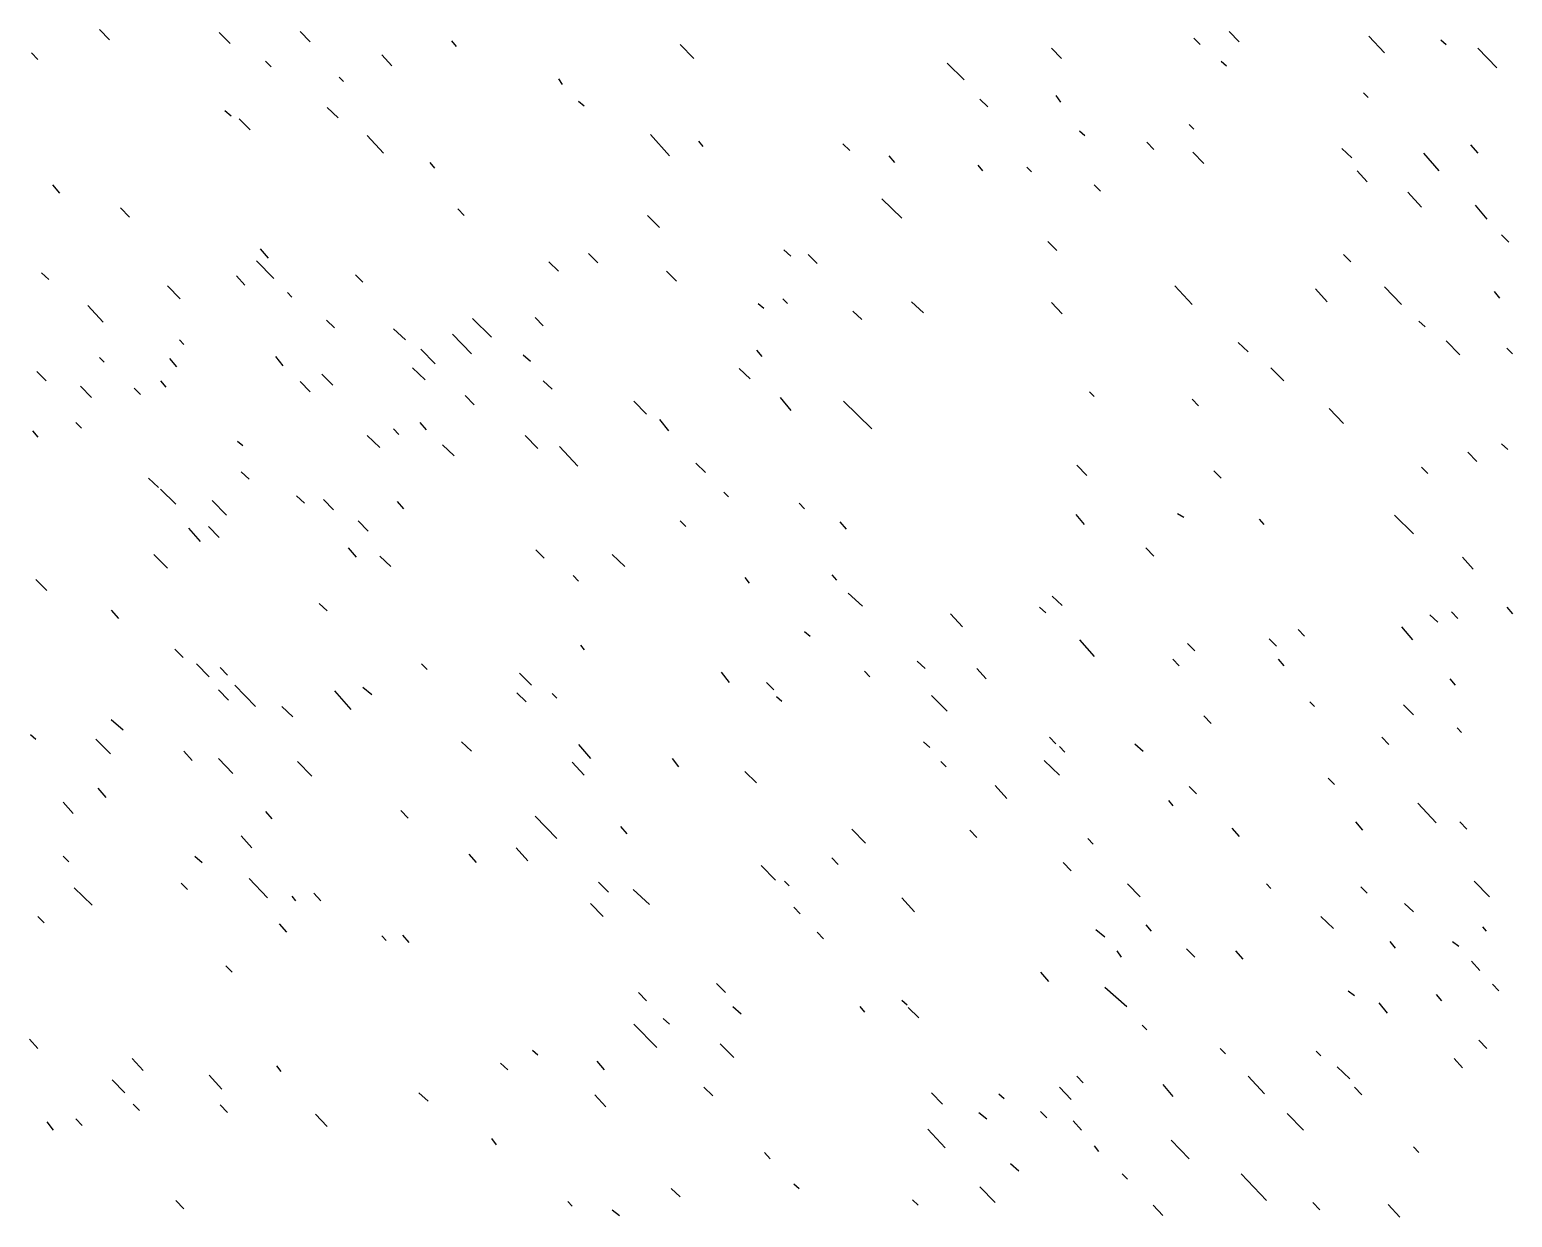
# Model space of a CAD drawing. Extents: x 0 to 599, y 0 to 600.
# Drawn here: x 299.6 to 598.5, y 0.2 to 239.6 of the extents above; entities that cross this region are included whole.
import ezdxf

# ---------------------------------------------------------------- set-up
doc = ezdxf.new("R2010")
doc.units = 0
doc.header["$MEASUREMENT"] = 0
doc.layers.add('LIMESTONE_FSET2', color=66, linetype='CONTINUOUS')

msp = doc.modelspace()

# ---------------------------------------------------------------- linework, layer by layer
at = {"layer": 'LIMESTONE_FSET2'}
for p, q in [((313.72, 239.63), (315.73, 237.57)), ((354.15, 239.25), (356.16, 237.19)), ((541.46, 239.25), (543.48, 237.19)), ((337.87, 239.06), (340.06, 236.82)), ((384.7, 237.38), (385.61, 236.26)), ((430.79, 236.63), (433.54, 233.82)), ((534.33, 237.94), (535.61, 236.63)), ((569.63, 238.32), (572.74, 234.95)), ((584.09, 237.57), (585.18, 236.63)), ((300, 234.95), (301.28, 233.63)), ((347.2, 233.26), (348.29, 232.14)), ((370.61, 234.57), (372.62, 232.32)), ((505.61, 235.88), (507.62, 233.82)), ((539.82, 233.26), (540.91, 232.32)), ((591.59, 235.88), (595.43, 231.95)), ((484.57, 232.89), (488.05, 229.52)), ((362.01, 230.08), (362.93, 229.14)), ((406.28, 229.7), (407.01, 228.58)), ((410.3, 225.21), (411.4, 224.27)), ((491.16, 225.59), (492.8, 224.09)), ((506.52, 226.33), (507.44, 225.02)), ((568.54, 226.9), (569.45, 225.96)), ((338.96, 223.34), (340.24, 222.22)), ((341.89, 221.65), (344.09, 219.41)), ((359.63, 223.9), (361.83, 221.84)), ((367.68, 218.28), (370.98, 214.73)), ((424.76, 218.47), (428.6, 214.17)), ((511.28, 219.22), (512.38, 218.28)), ((533.41, 220.53), (534.33, 219.59)), ((434.45, 217.16), (435.37, 216.04)), ((463.54, 216.6), (465, 215.29)), ((524.82, 216.97), (526.28, 215.48)), ((564.15, 215.66), (566.16, 213.79)), ((590.12, 216.41), (591.59, 214.73)), ((380.3, 212.85), (381.22, 211.73)), ((472.87, 214.17), (473.96, 212.85)), ((490.79, 212.29), (491.71, 211.17)), ((534.15, 214.91), (536.34, 212.67)), ((580.61, 214.73), (583.72, 211.17)), ((500.67, 211.92), (501.59, 210.98)), ((567.26, 211.17), (569.27, 208.92)), ((304.21, 208.36), (305.67, 206.68)), ((514.21, 208.36), (515.49, 207.05)), ((577.5, 206.86), (580.24, 203.87)), ((317.93, 203.68), (319.76, 201.81)), ((385.98, 203.49), (387.26, 202.18)), ((471.4, 205.55), (475.43, 201.62)), ((591.04, 204.24), (593.41, 201.44)), ((424.21, 202.18), (426.59, 199.75)), ((596.34, 198.25), (597.8, 196.76)), ((346.1, 195.44), (347.74, 193.57)), ((412.32, 194.51), (414.15, 192.64)), ((451.65, 195.26), (453.11, 193.95)), ((458.41, 192.45), (456.59, 194.32)), ((504.88, 196.94), (506.71, 195.07)), ((564.51, 194.32), (565.98, 192.82)), ((345.37, 193.01), (348.84, 189.45)), ((404.27, 192.82), (406.28, 190.95)), ((302.01, 190.58), (303.48, 189.27)), ((341.34, 190.02), (342.99, 188.14)), ((365.3, 190.2), (366.77, 188.71)), ((428.05, 190.95), (430.06, 188.89)), ((327.44, 187.96), (330, 185.34)), ((351.59, 186.65), (352.5, 185.71)), ((451.46, 185.34), (452.38, 184.4)), ((530.49, 187.96), (533.96, 184.21)), ((558.84, 187.39), (561.22, 184.77)), ((572.74, 187.77), (576.22, 184.21)), ((594.88, 186.83), (595.98, 185.52)), ((311.34, 184.02), (314.45, 180.66)), ((446.52, 184.4), (447.62, 183.46)), ((465.55, 182.9), (467.38, 181.22)), ((477.44, 184.77), (479.82, 182.53)), ((505.61, 184.59), (507.8, 182.34)), ((359.45, 181.03), (361.1, 179.53)), ((372.99, 179.34), (375.37, 177.1)), ((388.9, 181.4), (392.74, 177.66)), ((401.52, 181.59), (403.17, 179.91)), ((579.7, 180.84), (580.98, 179.72)), ((329.82, 177.1), (330.73, 176.16)), ((384.88, 178.22), (388.72, 174.29)), ((543.29, 176.54), (545.3, 174.66)), ((585.18, 176.91), (587.93, 174.1)), ((313.72, 173.54), (314.63, 172.61)), ((349.21, 173.73), (350.67, 171.86)), ((378.48, 175.23), (381.4, 172.23)), ((399.15, 174.1), (400.61, 172.79)), ((446.16, 175.04), (447.26, 173.73)), ((597.44, 175.41), (598.54, 174.29)), ((301.1, 170.73), (302.93, 168.86)), ((327.8, 173.35), (329.27, 171.67)), ((376.83, 171.48), (379.39, 169.05)), ((442.68, 171.29), (444.88, 169.24)), ((549.88, 171.48), (552.44, 168.86)), ((309.88, 167.74), (312.07, 165.49)), ((325.98, 168.86), (327.07, 167.55)), ((354.15, 168.67), (356.16, 166.61)), ((358.54, 170.17), (360.73, 167.93)), ((403.17, 168.86), (405, 167.18)), ((320.67, 167.36), (321.95, 166.05)), ((387.44, 165.87), (389.27, 163.99)), ((421.46, 164.74), (424.02, 162.12)), ((450.91, 165.49), (453.11, 162.87)), ((463.72, 164.74), (469.39, 159.13)), ((513.29, 166.61), (514.21, 165.68)), ((533.96, 165.12), (535.24, 163.81)), ((561.59, 163.24), (564.51, 160.25)), ((300.18, 158.75), (301.28, 157.44)), ((308.96, 160.44), (310.06, 159.31)), ((372.99, 159.13), (374.09, 158)), ((378.29, 160.44), (379.57, 158.94)), ((426.59, 161), (428.41, 158.75)), ((341.52, 156.69), (342.62, 155.76)), ((367.68, 157.82), (370.24, 155.38)), ((382.87, 155.94), (385.24, 153.7)), ((399.51, 157.82), (402.07, 155.2)), ((406.46, 155.57), (410.12, 151.64)), ((596.34, 156.13), (597.62, 155.01)), ((589.57, 154.45), (591.4, 152.57)), ((342.26, 150.51), (343.9, 149.02)), ((433.9, 152.2), (435.91, 150.33)), ((510.73, 151.83), (512.74, 149.77)), ((538.35, 150.7), (539.82, 149.2)), ((580.24, 151.45), (581.52, 150.14)), ((323.6, 149.2), (325.61, 147.33)), ((329.09, 143.96), (325.98, 146.96)), ((336.4, 144.71), (339.33, 141.72)), ((353.41, 145.65), (355.06, 144.15)), ((358.9, 144.9), (360.91, 142.84)), ((373.72, 144.52), (375, 143.03)), ((439.57, 146.4), (440.49, 145.46)), ((454.76, 144.15), (455.85, 143.03)), ((365.85, 140.59), (367.87, 138.53)), ((430.79, 140.59), (431.89, 139.47)), ((510.55, 141.9), (512.2, 139.84)), ((531.04, 142.09), (532.32, 141.34)), ((547.5, 140.97), (548.41, 139.84)), ((574.76, 141.72), (578.6, 137.97)), ((331.65, 139.1), (334.02, 136.47)), ((335.67, 139.47), (337.87, 137.22)), ((462.99, 140.41), (464.27, 138.91)), ((363.84, 135.16), (365.49, 133.29)), ((401.71, 134.79), (403.35, 133.1)), ((524.63, 135.16), (526.28, 133.48)), ((324.7, 133.85), (327.44, 131.05)), ((370.24, 133.48), (372.44, 131.42)), ((417.07, 133.85), (419.63, 131.42)), ((588.48, 133.29), (590.67, 130.86)), ((300.91, 128.8), (303.11, 126.55)), ((409.21, 129.55), (410.3, 128.42)), ((443.78, 129.17), (444.7, 128.05)), ((461.34, 129.73), (462.26, 128.61)), ((464.63, 125.99), (467.56, 123.37)), ((316.1, 122.62), (317.56, 120.94)), ((357.99, 123.93), (359.63, 122.43)), ((503.23, 123.18), (504.51, 122.06)), ((505.79, 125.43), (507.8, 123.56)), ((597.44, 123.18), (598.54, 121.87)), ((485.3, 121.87), (487.68, 119.25)), ((581.89, 121.68), (583.54, 120.19)), ((586.28, 122.25), (587.56, 120.94)), ((455.85, 118.32), (456.95, 117.38)), ((511.28, 116.63), (514.21, 113.26)), ((549.51, 116.82), (550.98, 115.32)), ((555.37, 118.69), (556.65, 117.38)), ((576.22, 119.25), (578.41, 116.63)), ((328.9, 114.76), (330.55, 113.07)), ((410.67, 115.51), (411.4, 114.57)), ((533.05, 115.88), (534.51, 114.38)), ((333.29, 111.76), (335.85, 109.14)), ((338.05, 111.01), (339.51, 109.52)), ((378.66, 111.76), (379.76, 110.64)), ((478.54, 112.32), (480.18, 110.83)), ((490.61, 110.83), (492.44, 108.77)), ((530.12, 112.7), (531.4, 111.39)), ((551.34, 112.7), (552.44, 111.39)), ((398.41, 109.89), (400.79, 107.46)), ((439.02, 110.08), (440.67, 108.02)), ((448.17, 108.02), (449.63, 106.52)), ((467.93, 110.27), (469.02, 109.14)), ((585.91, 108.77), (587.01, 107.46)), ((337.68, 106.52), (339.7, 104.46)), ((340.98, 107.46), (345.18, 103.15)), ((361.1, 106.33), (364.39, 102.59)), ((366.77, 107.08), (368.6, 105.59)), ((397.87, 105.96), (399.7, 104.09)), ((405, 105.77), (405.91, 104.84)), ((450.18, 105.21), (451.28, 104.27)), ((481.46, 105.4), (484.57, 102.22)), ((350.49, 103.15), (352.68, 101.09)), ((557.74, 104.09), (558.66, 103.15)), ((576.59, 103.53), (578.6, 101.47)), ((316.1, 100.53), (318.48, 98.47)), ((536.34, 101.28), (537.8, 99.78)), ((587.38, 98.85), (588.29, 97.91)), ((299.82, 97.54), (300.91, 96.6)), ((312.99, 96.6), (315.91, 93.6)), ((386.71, 96.04), (388.72, 94.17)), ((479.82, 96.04), (481.1, 94.91)), ((505.24, 96.97), (506.52, 95.66)), ((522.44, 95.66), (524.09, 94.17)), ((572.2, 96.97), (573.66, 95.48)), ((330.73, 94.17), (332.38, 92.29)), ((337.68, 92.67), (340.61, 89.67)), ((410.3, 95.48), (412.68, 92.67)), ((429.15, 92.67), (430.43, 90.98)), ((507.26, 95.1), (508.35, 93.98)), ((353.6, 92.11), (356.52, 89.11)), ((409.02, 91.92), (411.4, 89.3)), ((443.78, 90.05), (446.16, 87.8)), ((483.29, 92.11), (484.39, 90.98)), ((504.15, 92.29), (507.26, 89.3)), ((494.27, 87.24), (496.65, 84.62)), ((533.41, 87.05), (534.88, 85.55)), ((561.4, 88.74), (562.68, 87.43)), ((306.4, 83.87), (308.41, 81.62)), ((313.35, 86.68), (315, 84.8)), ((529.21, 84.24), (530.12, 83.12)), ((347.2, 82), (348.48, 80.5)), ((374.45, 82.18), (375.91, 80.69)), ((401.52, 81.06), (405.91, 76.57)), ((579.51, 83.68), (583.17, 79.75)), ((418.72, 79), (420, 77.5)), ((465.37, 78.44), (468.11, 75.63)), ((489.15, 78.25), (490.61, 76.76)), ((542.01, 78.63), (543.48, 76.94)), ((566.89, 79.94), (568.35, 78.25)), ((587.93, 79.94), (589.39, 78.44)), ((342.26, 77.13), (344.45, 74.7)), ((512.93, 76.57), (514.02, 75.44)), ((306.4, 73.01), (307.5, 71.89)), ((332.93, 73.01), (334.39, 71.7)), ((388.17, 73.39), (389.63, 71.7)), ((397.68, 74.7), (400.06, 72.07)), ((461.34, 72.64), (462.62, 71.33)), ((447.07, 71.14), (450, 68.14)), ((507.99, 71.7), (509.63, 70.02)), ((308.6, 66.65), (312.26, 63.09)), ((330.18, 67.58), (331.46, 66.27)), ((343.9, 68.52), (347.56, 64.59)), ((414.33, 67.77), (416.34, 65.71)), ((421.28, 66.27), (424.57, 63.28)), ((451.83, 67.96), (452.74, 67.02)), ((520.98, 67.39), (523.54, 64.77)), ((548.96, 67.39), (549.88, 66.46)), ((567.99, 66.83), (569.27, 65.52)), ((590.85, 67.96), (593.96, 64.77)), ((352.5, 64.96), (353.23, 64.02)), ((356.89, 65.52), (358.35, 64.02)), ((412.68, 63.46), (415.24, 60.84)), ((475.43, 64.59), (477.99, 61.78)), ((576.77, 63.46), (578.6, 61.78)), ((301.28, 60.84), (302.56, 59.53)), ((453.66, 62.71), (454.94, 61.4)), ((559.94, 60.84), (562.5, 58.41)), ((349.94, 59.34), (351.4, 57.66)), ((370.61, 56.91), (371.52, 55.98)), ((374.82, 57.1), (376.1, 55.6)), ((458.41, 57.66), (459.7, 56.35)), ((514.57, 58.22), (516.4, 56.72)), ((524.63, 59.16), (525.73, 57.85)), ((592.5, 58.78), (593.23, 57.85)), ((518.78, 53.92), (519.7, 52.61)), ((532.87, 54.29), (534.51, 52.61)), ((542.74, 53.92), (544.21, 52.23)), ((573.84, 55.79), (574.94, 54.48)), ((586.46, 55.79), (587.74, 54.85)), ((339.15, 50.92), (340.43, 49.61)), ((590.3, 51.86), (591.95, 49.98)), ((503.41, 49.61), (505.06, 47.74)), ((422.38, 45.49), (424.02, 43.81)), ((438.11, 47.36), (439.94, 45.49)), ((516.4, 46.61), (520.79, 42.68)), ((565.43, 45.87), (566.71, 44.93)), ((583.17, 45.12), (584.27, 43.81)), ((594.51, 47.18), (595.79, 45.87)), ((441.4, 42.68), (443.05, 41.19)), ((467.01, 42.68), (467.93, 41.56)), ((475.43, 43.99), (476.52, 43.06)), ((476.71, 42.5), (478.9, 40.44)), ((571.65, 43.43), (573.29, 41.37)), ((421.46, 39.13), (426.04, 34.45)), ((427.32, 40.25), (428.6, 39.13)), ((523.9, 38.94), (524.82, 38)), ((299.63, 36.13), (301.28, 34.26)), ((591.77, 35.94), (593.41, 34.26)), ((400.98, 33.88), (402.07, 32.95)), ((438.84, 35.19), (441.59, 32.39)), ((539.63, 34.26), (540.73, 33.14)), ((559.02, 33.7), (559.94, 32.76)), ((320.3, 32.2), (322.5, 29.77)), ((349.39, 30.7), (350.3, 29.58)), ((394.57, 31.26), (396.04, 29.95)), ((413.96, 31.64), (415.43, 29.95)), ((563.23, 30.51), (565.79, 28.08)), ((586.83, 32.2), (588.48, 30.33)), ((316.28, 27.89), (318.84, 25.27)), ((335.85, 28.83), (338.41, 26.02)), ((510.73, 28.64), (512.01, 27.33)), ((528.11, 26.96), (530.12, 24.52)), ((545.3, 28.64), (548.6, 25.09)), ((378.11, 25.27), (379.94, 23.59)), ((413.6, 24.9), (415.79, 22.46)), ((435.55, 26.4), (437.38, 24.71)), ((481.46, 25.27), (483.66, 23.03)), ((495, 25.09), (496.1, 24.15)), ((507.26, 26.4), (509.63, 23.96)), ((566.71, 26.4), (568.17, 24.9)), ((320.49, 23.03), (321.77, 21.72)), ((338.05, 22.84), (339.51, 21.34)), ((357.26, 20.97), (359.63, 18.53)), ((490.98, 21.34), (492.62, 20.03)), ((503.41, 21.53), (504.7, 20.22)), ((553.17, 21.15), (556.46, 17.78)), ((303.11, 19.47), (304.39, 17.78)), ((308.96, 20.03), (310.24, 18.72)), ((480.73, 17.97), (484.21, 14.23)), ((510, 19.66), (511.65, 17.78)), ((392.74, 16.1), (393.66, 14.79)), ((529.76, 15.73), (533.41, 11.98)), ((447.8, 13.29), (448.9, 11.98)), ((514.21, 14.6), (515.12, 13.48)), ((578.6, 14.41), (579.7, 13.29)), ((497.38, 11.05), (499.02, 9.55)), ((519.88, 8.99), (520.98, 7.86)), ((543.84, 8.99), (548.96, 3.56)), ((428.96, 5.99), (430.79, 4.31)), ((453.66, 6.93), (454.76, 5.99)), ((491.16, 6.37), (494.27, 3.18)), ((329.09, 3.56), (330.73, 1.87)), ((408.11, 3.37), (409.02, 2.43)), ((477.62, 3.74), (478.72, 2.62)), ((558.29, 3.18), (559.76, 1.68)), ((417.07, 1.68), (418.54, 0.56)), ((526.1, 2.62), (528.11, 0.56)), ((573.48, 2.81), (575.85, 0.19))]:
    msp.add_line(p, q, dxfattribs=at)

doc.saveas('drawing.dxf')
